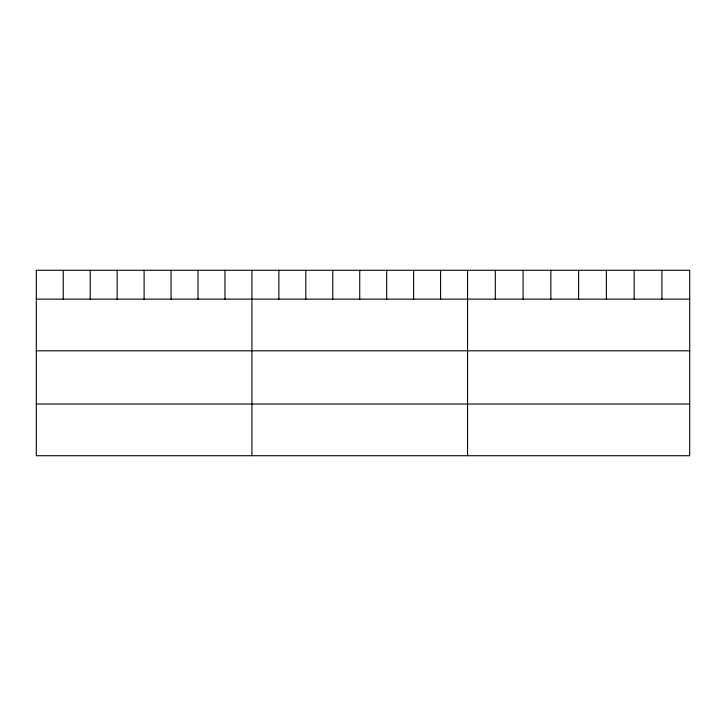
<?xml version="1.0" encoding="UTF-8"?>
<svg xmlns="http://www.w3.org/2000/svg" width="726" height="726" viewBox="0 0 726 726"><rect width="100%" height="100%" fill="white"/><g stroke="black" fill="none" stroke-linecap="round" stroke-linejoin="round"><path stroke-width="1.09" d="M689.7 299.121L689.7 455.719L36.3 455.719L36.3 270.281L689.7 270.281L689.7 299.121L36.3 299.121M36.3 350.803L689.7 350.803M36.3 404.037L689.7 404.037M661.93 270.281L661.93 299.121M634.161 270.281L634.161 299.121M606.392 270.281L606.392 299.121M578.622 270.281L578.622 299.121M550.852 270.281L550.852 299.121M523.083 270.281L523.083 299.121M495.313 270.281L495.313 299.121M467.544 270.281L467.544 455.719M440.591 270.281L440.591 299.121M413.639 270.281L413.639 299.121M386.686 270.281L386.686 299.121M359.733 270.281L359.733 299.121M332.78 270.281L332.78 299.121M305.827 270.281L305.827 299.121M278.875 270.281L278.875 299.121M251.922 270.281L251.922 455.719M224.969 270.281L224.969 299.121M198.016 270.281L198.016 299.121M171.064 270.281L171.064 299.121M144.111 270.281L144.111 299.121M117.158 270.281L117.158 299.121M90.206 270.281L90.206 299.121M63.253 270.281L63.253 299.121"/></g></svg>
